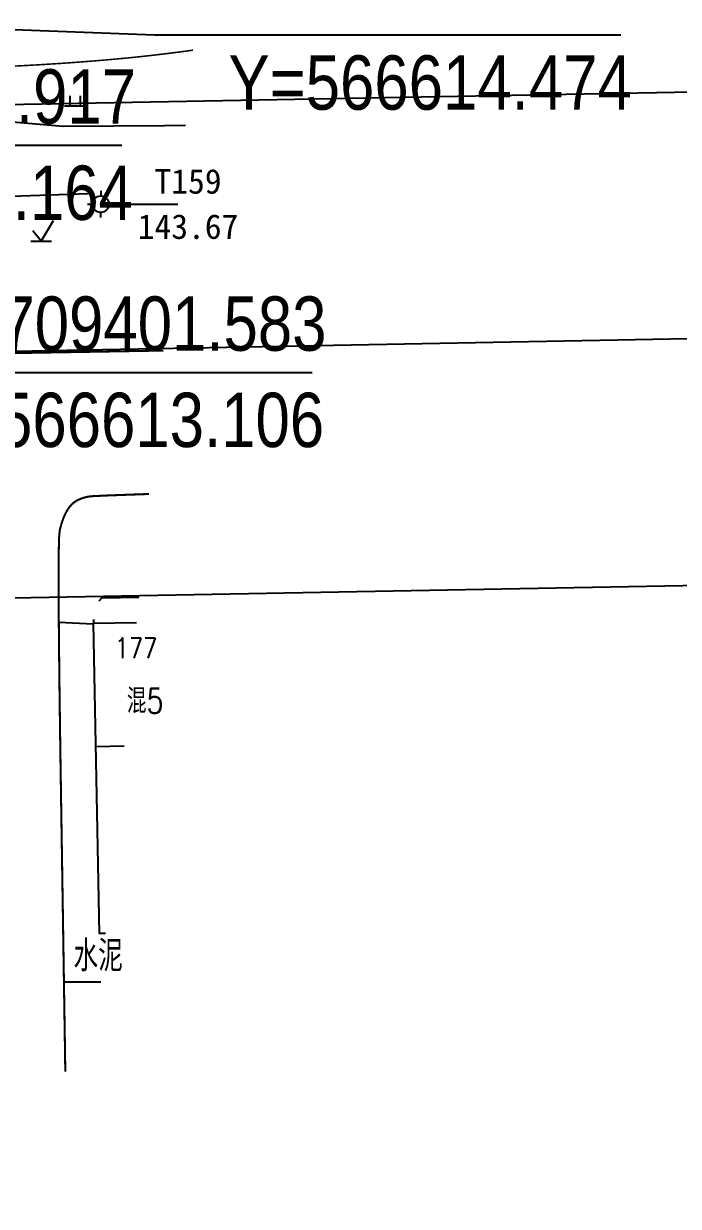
# Model space of a CAD drawing. Extents: x 529262 to 576451, y 2694391 to 2717535.
# Drawn here: x 566658.5 to 566690.4, y 2709361.1 to 2709418.7 of the extents above; entities that cross this region are included whole.
import ezdxf
from ezdxf.enums import TextEntityAlignment as Align
from ezdxf.xclip import XClip

# ---------------------------------------------------------------- set-up
doc = ezdxf.new("R2010")
doc.units = 0
doc.header["$XCLIPFRAME"] = 0
doc.linetypes.add('X5', pattern=[3, 2, -1])
for name, color, linetype in [('DGX', 8, 'Continuous'), ('DIM_COOR', 3, 'Continuous'), ('DLSS', 4, 'Continuous'), ('DMTZ', 8, 'Continuous'), ('JMD', 8, 'Continuous'), ('KZD', 8, 'Continuous'), ('PP-COM', 7, 'Continuous'), ('RD-中线', 40, 'Continuous'), ('RD-红线', 7, 'Continuous'), ('ZBTZ', 8, 'Continuous'), ('ZJ', 7, 'Continuous')]:
    doc.layers.add(name, color=color, linetype=linetype)
doc.styles.add('_TCH_DIM', font='smsim.shx', dxfattribs={"width": 0.75, "bigfont": 'smfs.shx'})
doc.styles.add('HZ', font='rs.shx', dxfattribs={"width": 0.8, "bigfont": 'hztxt.shx'})
doc.styles.add('宋体', font='', dxfattribs={"width": 0.75})
doc.styles.get('宋体').set_extended_font_data('SimSun')
doc.linetypes.add('10421', pattern='A,2,[150,AAA.SHX,S=0.5,R=0,X=0,Y=0.5],1e-11', length=2)
doc.linetypes.add('1161', pattern='A,0,[149,AAA.SHX,S=0.15,R=0,X=0,Y=0],-1.6', length=1.6)

# ---------------------------------------------------------------- blocks, each defined once
blk = doc.blocks.new('A$C19FD0107')
at = {"layer": 'RD-中线', "color": 8, "linetype": 'Continuous'}
blk.add_lwpolyline([(-3086.581, 14893.647), (-3108.229, 14899.635, 0.000046), (-3108.317, 14899.659), (-3236.522, 14935.098, 0.007364), (-3240.798, 14936.212), (-3481.528, 14995.181, 0.065736), (-3741.789, 15023.648), (-4056.288, 15016.622, -0.003768), (-4058.096, 15016.595), (-4121.61, 15016.134, 0.002785), (-4122.947, 15016.117), (-4376.617, 15011.447), (-4572.915, 15005.069)], format="xyb", dxfattribs=at)
at = {"layer": 'RD-中线', "color": 8, "linetype": 'Continuous', "flags": 128}
for points in [[(-4490.734, 14139.438, 0), (-4490.29, 14139.417)], [(-3818.251, 14086.168, 0), (-3817.74, 14086.169)]]:
    blk.add_lwpolyline(points, format="xyb", dxfattribs=at)
at = {"layer": 'RD-红线', "color": 8, "linetype": 'Continuous', "flags": 128}
for points in [[(-4139.401, 15027.816), (-4139.826, 15027.808), (-4344.8, 15024.035), (-4408.5, 15022.418), (-4537.848, 15018.215)], [(-4126.34, 15004.052), (-4126.764, 15004.044), (-4344.445, 15000.038)]]:
    blk.add_lwpolyline(points, dxfattribs=at)
blk = doc.blocks.new('gc119')
at = {"color": 8}
for p, q in [((-1, 0), (1, 0)), ((-0.5, 1), (-0.5, 0)), ((0.5, 1), (0.5, 0))]:
    blk.add_line(p, q, dxfattribs=at)
blk = doc.blocks.new('gc123')
at = {"color": 8}
for p, q in [((0, 0), (1.2, 2)), ((-1, 0), (1, 0)), ((0, 0), (-0.8, 1))]:
    blk.add_line(p, q, dxfattribs=at)
blk = doc.blocks.new('gc116')
at = {"color": 8}
for p, q in [((0, 1.3), (0, 0.8)), ((-1.3, 0), (-0.8, 0)), ((1.3, 0), (0.8, 0)), ((0, -1.3), (0, -0.8))]:
    blk.add_line(p, q, dxfattribs=at)
blk.add_circle((0, 0), 0.8, dxfattribs=at)
blk.add_point((0, 0), dxfattribs=at)

msp = doc.modelspace()

# ---------------------------------------------------------------- linework, layer by layer
at = {"layer": 'DGX', "color": 252, "linetype": 'Continuous', "const_width": 0.075, "elevation": 141}
msp.add_lwpolyline([(566657.811, 2709416.588), (566658.641, 2709416.632), (566659.458, 2709416.679), (566660.262, 2709416.73), (566661.053, 2709416.786), (566661.833, 2709416.846), (566662.599, 2709416.91), (566663.357, 2709416.979), (566664.109, 2709417.055), (566664.857, 2709417.138), (566665.6, 2709417.227), (566666.338, 2709417.323), (566666.721, 2709417.376)], dxfattribs=at)
at = {"layer": 'DIM_COOR', "color": 3}
for p, q in [((566614.474, 2709420.049), (566664.856, 2709418.115)), ((566664.856, 2709418.115), (566687.543, 2709418.115)), ((566640.587, 2709412.753), (566663.26, 2709412.753)), ((566649.859, 2709401.703), (566672.518, 2709401.703))]:
    msp.add_line(p, q, dxfattribs=at)
at = {"layer": 'DLSS', "color": 8, "linetype": 'Continuous', "const_width": 0.1, "flags": 128}
for points in [[(566631.142, 2709402.181), (566665.275, 2709402.763)], [(566660.508, 2709367.692), (566660.508, 2709367.739), (566660.5, 2709368.243), (566660.488, 2709369.086), (566660.47, 2709370.267), (566660.446, 2709371.787), (566660.417, 2709373.645), (566660.383, 2709375.842), (566660.343, 2709378.378), (566660.298, 2709381.252), (566660.255, 2709384.114), (566660.222, 2709386.613), (566660.199, 2709388.75), (566660.185, 2709390.524), (566660.182, 2709391.935), (566660.189, 2709392.983), (566660.206, 2709393.669), (566660.233, 2709393.992), (566660.266, 2709394.131), (566660.302, 2709394.264), (566660.34, 2709394.391), (566660.381, 2709394.512), (566660.424, 2709394.627), (566660.471, 2709394.737), (566660.519, 2709394.841), (566660.571, 2709394.939), (566660.625, 2709395.03), (566660.683, 2709395.115), (566660.744, 2709395.193), (566660.808, 2709395.264), (566660.876, 2709395.328), (566660.947, 2709395.385), (566661.021, 2709395.435), (566661.099, 2709395.479), (566661.178, 2709395.517), (566661.258, 2709395.551), (566661.339, 2709395.581), (566661.42, 2709395.607), (566661.501, 2709395.63), (566661.583, 2709395.648), (566661.665, 2709395.662), (566661.748, 2709395.673), (566661.896, 2709395.683), (566662.174, 2709395.696), (566662.582, 2709395.714), (566663.121, 2709395.734), (566663.789, 2709395.758), (566664.584, 2709395.786)]]:
    msp.add_lwpolyline(points, dxfattribs=at)
at = {"layer": 'DMTZ', "linetype": '10421', "elevation": 143.26}
msp.add_lwpolyline([(566632.143, 2709410.542), (566641.429, 2709409.597), (566650.111, 2709410.161), (566655.98, 2709410.202), (566661.617, 2709410.404)], dxfattribs=at)
at = {"layer": 'JMD', "linetype": 'X5', "elevation": 144.189, "flags": 128}
for points in [[(566664.085, 2709390.749), (566662.263, 2709390.711), (566661.872, 2709390.276), (566661.88, 2709389.498)], [(566662, 2709383.499), (566663.37, 2709383.527)]]:
    msp.add_lwpolyline(points, dxfattribs=at)
at = {"layer": 'JMD', "linetype": 'Continuous', "elevation": -852.819, "flags": 128}
msp.add_lwpolyline([(566662.468, 2709374.408), (566662.181, 2709374.4), (566661.88, 2709389.498), (566663.966, 2709389.541)], dxfattribs=at)
at = {"layer": 'KZD', "linetype": 'Continuous'}
msp.add_line((566663.483, 2709409.884), (566665.979, 2709409.884), dxfattribs=at)
at = {"layer": 'ZBTZ', "linetype": '1161', "flags": 128}
for points in [[(566622.335, 2709420.617), (566622.3, 2709419.563), (566622.525, 2709418.665), (566622.893, 2709415.576), (566623.513, 2709414.824), (566631.744, 2709413.807), (566639.975, 2709413.631), (566650.728, 2709414.498), (566660.4, 2709413.676), (566665.334, 2709413.715), (566666.36, 2709413.733)], [(566660.211, 2709389.544), (566661.854, 2709389.477)], [(566662.232, 2709372.03), (566660.468, 2709372.03)]]:
    msp.add_lwpolyline(points, dxfattribs=at)

# ---------------------------------------------------------------- block references
at = {"layer": 'KZD', "linetype": 'Continuous', "xscale": 0.5, "yscale": 0.5}
msp.add_blockref('gc116', (566662.233, 2709409.884, 143.667), dxfattribs=at)
at = {"layer": 'PP-COM'}
ref = msp.add_blockref('A$C19FD0107', (570997.993, 2694390.603), dxfattribs=at)
XClip(ref).set_block_clipping_path([(-9366.4383134884, 14428.6043910822), (-3328.4480743363, 17452.7484863754)])
at = {"layer": 'ZBTZ', "linetype": 'Continuous', "xscale": 0.5, "yscale": 0.5}
for name, p in [('gc119', (566660.977, 2709414.66)), ('gc123', (566659.333, 2709408.083))]:
    msp.add_blockref(name, p, dxfattribs=at)

# ---------------------------------------------------------------- texts
at = {"layer": 'DIM_COOR', "color": 7, "style": '_TCH_DIM', "width": 0.85}
for s, p in [('Y=566614.474', (566668.45, 2709414.48)), ('X=2709419.917', (566642.648, 2709413.803)), ('Y=566619.164', (566644.167, 2709409.119)), ('X=2709401.583', (566651.919, 2709402.753)), ('Y=566613.106', (566653.475, 2709398.068))]:
    msp.add_text(s, height=2.64346, dxfattribs=at).set_placement(p)
at = {"layer": 'JMD', "linetype": 'Continuous', "style": 'HZ', "width": 0.8}
msp.add_text('混5', height=1.2, dxfattribs=at).set_placement((566665.286, 2709385.723), align=Align.MIDDLE_RIGHT)
at = {"layer": 'KZD', "linetype": 'Continuous', "style": '宋体'}
for s, p in [('T159', (566666.483, 2709410.984)), ('143.67', (566666.483, 2709408.784))]:
    msp.add_text(s, height=1.2, dxfattribs=at).set_placement(p, align=Align.MIDDLE)
at = {"layer": 'ZJ', "color": 8, "linetype": 'Continuous', "style": 'HZ', "width": 0.8}
for s, height, p in [('177', 1, (566663.949, 2709388.296)), ('水泥', 1.5, (566662.108, 2709373.392))]:
    msp.add_text(s, height=height, dxfattribs=at).set_placement(p, align=Align.MIDDLE)

doc.saveas('drawing.dxf')
